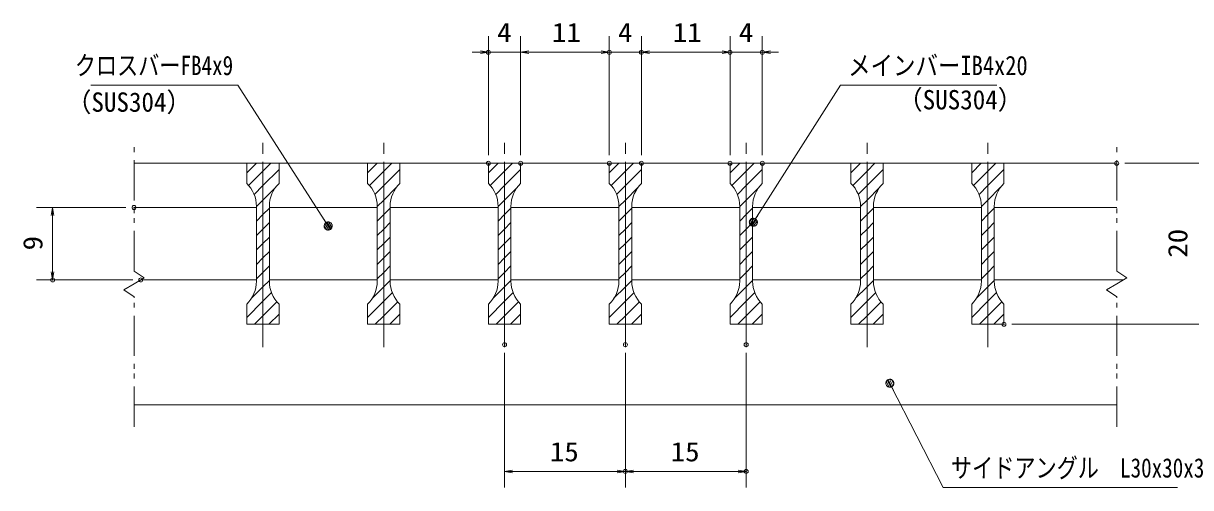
# Model space of a CAD drawing. Units: millimetres, scale not verified, with parts at other scales. Extents: x -1050 to 1050, y -742 to 742.
# Drawn here: x -375 to 349, y -465 to -177 of the extents above; entities that cross this region are included whole.
import ezdxf
from ezdxf.enums import TextEntityAlignment as Align

# ---------------------------------------------------------------- set-up
doc = ezdxf.new("R2010")
doc.units = ezdxf.units.MM
doc.header["$LTSCALE"] = 5
doc.header["$PDMODE"] = 32
doc.header["$PDSIZE"] = 2.5
doc.linetypes.add('CHAIN1', pattern=[8, 5, -1, 1, -1])
doc.linetypes.add('DOUBLE_CHAIN1', pattern=[8.8, 5, -1, 0.6, -0.6, 0.6, -1])
for name, color, linetype, lineweight in [('0-1_寸法注釈', 2, 'Continuous', 9), ('0-2_0', 5, 'Continuous', 9), ('0-3_DEFPOINTS', 134, 'Continuous', 9), ('0-4_蓋', 5, 'Continuous', 9), ('0-5_想像線', 134, 'DOUBLE_CHAIN1', 9), ('0-6_中心線', 6, 'CHAIN1', 9), ('0-7_ハッチング', 4, 'Continuous', 9)]:
    doc.layers.add(name, color=color, linetype=linetype, lineweight=lineweight)
doc.styles.add('ＭＳ ゴシック', font='')
doc.styles.get('ＭＳ ゴシック').set_extended_font_data('MS Gothic')

# ---------------------------------------------------------------- blocks, each defined once
blk = doc.blocks.new('_OPEN')
at = {"layer": '0-2_0', "color": 2}
blk.add_line((0, 0), (-5, 0), dxfattribs=at)
blk.add_lwpolyline([(-5, 0.833), (0, 0), (-5, -0.833)], dxfattribs=at)
blk = doc.blocks.new('_Dot')
at = {"layer": '0-2_0'}
for p, q in [((-2.5, 0), (-5, 0)), ((2.445, 0.5), (-2.445, 0.5)), ((1.997, 1.5), (-1.997, 1.5)), ((2.289, -0.995), (-2.289, -0.995)), ((1.499, -1.995), (-1.499, -1.995))]:
    blk.add_line(p, q, dxfattribs=at)
for points in [[(2.5, 0), (2.48, 0.313), (2.421, 0.622), (2.324, 0.92), (2.191, 1.204), (2.023, 1.469), (1.822, 1.711), (1.594, 1.926), (1.34, 2.111), (1.064, 2.262), (0.773, 2.378), (0.468, 2.456), (0.157, 2.495), (-0.157, 2.495), (-0.468, 2.456), (-0.773, 2.378), (-1.064, 2.262), (-1.34, 2.111), (-1.594, 1.926), (-1.822, 1.711), (-2.023, 1.469), (-2.191, 1.204), (-2.324, 0.92), (-2.421, 0.622), (-2.48, 0.313), (-2.5, 0), (0, 0)], [(-2.5, 0), (-2.48, -0.313), (-2.421, -0.622), (-2.324, -0.92), (-2.191, -1.204), (-2.023, -1.469), (-1.822, -1.711), (-1.594, -1.926), (-1.34, -2.111), (-1.064, -2.262), (-0.773, -2.378), (-0.468, -2.456), (-0.157, -2.495), (0.157, -2.495), (0.468, -2.456), (0.773, -2.378), (1.064, -2.262), (1.34, -2.111), (1.594, -1.926), (1.822, -1.711), (2.023, -1.469), (2.191, -1.204), (2.324, -0.92), (2.421, -0.622), (2.48, -0.313), (2.5, 0), (0, 0)]]:
    blk.add_lwpolyline(points, close=True, dxfattribs=at)

msp = doc.modelspace()

# ---------------------------------------------------------------- linework, layer by layer
at = {"layer": '0-1_寸法注釈'}
for p, q in [((-86.5, -258.884), (-86.5, -184.975)), ((-66.5, -258.884), (-66.5, -184.975)), ((-66.5, -258.884), (-66.5, -184.975)), ((-11.5, -258.884), (-11.5, -184.975)), ((-11.5, -258.884), (-11.5, -184.975)), ((8.5, -258.884), (8.5, -184.975)), ((8.5, -258.884), (8.5, -184.975)), ((63.5, -258.884), (63.5, -184.975)), ((63.5, -258.884), (63.5, -184.975)), ((83.5, -258.884), (83.5, -184.975)), ((-91.5, -194.975), (-96.5, -194.975)), ((-66.5, -194.975), (-86.5, -194.975)), ((-61.5, -194.975), (-16.5, -194.975)), ((-61.5, -194.975), (-56.5, -194.975)), ((-16.5, -194.975), (-21.5, -194.975)), ((-11.5, -194.975), (8.5, -194.975)), ((13.5, -194.975), (18.5, -194.975)), ((13.5, -194.975), (58.5, -194.975)), ((58.5, -194.975), (53.5, -194.975)), ((63.5, -194.975), (83.5, -194.975)), ((88.5, -194.975), (93.5, -194.975)), ((308.5, -263.884), (363.665, -263.884)), ((-311.5, -291.384), (-367.039, -291.384)), ((-357.039, -296.384), (-357.039, -331.384)), ((-307.289, -336.384), (-367.039, -336.384)), ((238.5, -363.884), (363.665, -363.884)), ((-76.5, -381.585), (-76.5, -465.324)), ((-1.5, -381.585), (-1.5, -465.324)), ((-1.5, -381.585), (-1.5, -465.324)), ((73.5, -381.585), (73.5, -465.324)), ((-71.5, -455.324), (-6.5, -455.324)), ((3.5, -455.324), (68.5, -455.324))]:
    msp.add_line(p, q, dxfattribs=at)
for points in [[(-333.238, -215.46), (-242.065, -215.46), (-186.514, -302.038)], [(229.186, -215.492), (131.996, -215.492), (78.485, -299.742)], [(341.196, -465.383), (195.869, -465.383), (163.154, -401.428)]]:
    msp.add_lwpolyline(points, dxfattribs=at)
at = {"layer": '0-3_DEFPOINTS'}
for p in [(-86.5, -194.975), (-11.5, -194.975), (8.5, -194.975), (63.5, -194.975), (83.5, -194.975), (-86.5, -263.884), (-66.5, -263.884), (-11.5, -263.884), (8.5, -263.884), (63.5, -263.884), (83.5, -263.884), (303.5, -263.884), (-306.5, -291.384), (-357.039, -336.384), (-302.289, -336.384), (233.5, -363.884), (-76.5, -376.585), (-1.5, -376.585), (73.5, -376.585), (-1.5, -455.324), (73.5, -455.324)]:
    msp.add_point(p, dxfattribs=at)
at = {"layer": '0-4_蓋'}
for p, q in [((-306.5, -263.884), (303.5, -263.884)), ((-216.5, -263.884), (-236.5, -263.884)), ((-236.5, -276.384), (-236.5, -263.884)), ((-216.5, -276.384), (-216.5, -263.884)), ((-141.5, -263.884), (-161.5, -263.884)), ((-161.5, -276.384), (-161.5, -263.884)), ((-141.5, -276.384), (-141.5, -263.884)), ((-86.5, -276.384), (-86.5, -263.884)), ((8.5, -263.884), (-11.5, -263.884)), ((-11.5, -276.384), (-11.5, -263.884)), ((8.5, -276.384), (8.5, -263.884)), ((83.5, -263.884), (63.5, -263.884)), ((63.5, -276.384), (63.5, -263.884)), ((83.5, -276.384), (83.5, -263.884)), ((158.5, -263.884), (138.5, -263.884)), ((138.5, -276.384), (138.5, -263.884)), ((158.5, -276.384), (158.5, -263.884)), ((233.5, -263.884), (213.5, -263.884)), ((213.5, -276.384), (213.5, -263.884)), ((233.5, -276.384), (233.5, -263.884)), ((-306.5, -291.384), (-230.5, -291.384)), ((-230.5, -290.666), (-230.5, -337.101)), ((-222.5, -290.666), (-222.5, -337.101)), ((-222.5, -291.384), (-155.5, -291.384)), ((-155.5, -290.666), (-155.5, -337.101)), ((-147.5, -290.666), (-147.5, -337.101)), ((-147.5, -291.384), (-80.5, -291.384)), ((-80.5, -290.666), (-80.5, -337.101)), ((-72.5, -290.666), (-72.5, -337.101)), ((-72.5, -291.384), (-5.5, -291.384)), ((-5.5, -290.666), (-5.5, -337.101)), ((2.5, -290.666), (2.5, -337.101)), ((2.5, -291.384), (69.5, -291.384)), ((69.5, -290.666), (69.5, -337.101)), ((77.5, -290.666), (77.5, -337.101)), ((77.5, -291.384), (144.5, -291.384)), ((144.5, -290.666), (144.5, -337.101)), ((152.5, -290.666), (152.5, -337.101)), ((152.5, -291.384), (219.5, -291.384)), ((219.5, -290.666), (219.5, -337.101)), ((227.5, -290.666), (227.5, -337.101)), ((227.5, -291.384), (303.5, -291.384)), ((-302.289, -336.384), (-230.5, -336.384)), ((-222.5, -336.384), (-155.5, -336.384)), ((-147.5, -336.384), (-80.5, -336.384)), ((-72.5, -336.384), (-5.5, -336.384)), ((2.5, -336.384), (69.5, -336.384)), ((77.5, -336.384), (144.5, -336.384)), ((152.5, -336.384), (219.5, -336.384)), ((227.5, -336.384), (307.711, -336.384)), ((-236.5, -351.384), (-236.5, -363.884)), ((-216.5, -351.384), (-216.5, -363.884)), ((-161.5, -351.384), (-161.5, -363.884)), ((-141.5, -351.384), (-141.5, -363.884)), ((-86.5, -351.384), (-86.5, -363.884)), ((-66.5, -351.384), (-66.5, -363.884)), ((-11.5, -351.384), (-11.5, -363.884)), ((8.5, -351.384), (8.5, -363.884)), ((63.5, -351.384), (63.5, -363.884)), ((83.5, -351.384), (83.5, -363.884)), ((138.5, -351.384), (138.5, -363.884)), ((158.5, -351.384), (158.5, -363.884)), ((213.5, -351.384), (213.5, -363.884)), ((233.5, -351.384), (233.5, -363.884)), ((-236.5, -363.884), (-216.5, -363.884)), ((-161.5, -363.884), (-141.5, -363.884)), ((-86.5, -363.884), (-66.5, -363.884)), ((-11.5, -363.884), (8.5, -363.884)), ((63.5, -363.884), (83.5, -363.884)), ((138.5, -363.884), (158.5, -363.884)), ((213.5, -363.884), (233.5, -363.884)), ((-306.5, -413.884), (303.5, -413.884))]:
    msp.add_line(p, q, dxfattribs=at)
msp.add_lwpolyline([(-66.5, -276.384), (-66.5, -263.884), (-86.5, -263.884)], dxfattribs=at)
for centre, start, end in [((-250.5, -290.666), 0, 45.573), ((-202.5, -290.666), 134.427, 180), ((-175.5, -290.666), 0, 45.573), ((-127.5, -290.666), 134.427, 180), ((-100.5, -290.666), 0, 45.573), ((-52.5, -290.666), 134.427, 180), ((-25.5, -290.666), 0, 45.573), ((22.5, -290.666), 134.427, 180), ((49.5, -290.666), 0, 45.573), ((97.5, -290.666), 134.427, 180), ((124.5, -290.666), 0, 45.573), ((172.5, -290.666), 134.427, 180), ((199.5, -290.666), 0, 45.573), ((247.5, -290.666), 134.427, 180), ((-250.5, -337.101), 314.427, 0), ((-202.5, -337.101), 180, 225.573), ((-175.5, -337.101), 314.427, 0), ((-127.5, -337.101), 180, 225.573), ((-100.5, -337.101), 314.427, 0), ((-52.5, -337.101), 180, 225.573), ((-25.5, -337.101), 314.427, 0), ((22.5, -337.101), 180, 225.573), ((49.5, -337.101), 314.427, 0), ((97.5, -337.101), 180, 225.573), ((124.5, -337.101), 314.427, 0), ((172.5, -337.101), 180, 225.573), ((199.5, -337.101), 314.427, 0), ((247.5, -337.101), 180, 225.573)]:
    msp.add_arc(centre, 20, start, end, dxfattribs=at)
at = {"layer": '0-5_想像線'}
for p, q in [((-306.5, -330.935), (-306.5, -251.384)), ((303.5, -330.935), (303.5, -251.384)), ((-306.5, -330.935), (-300.207, -335.147)), ((-312.793, -342.62), (-306.5, -338.884)), ((-300.207, -335.147), (-306.5, -338.884)), ((-306.5, -346.833), (-312.793, -342.62)), ((-306.5, -427.562), (-306.5, -346.833)), ((303.5, -427.562), (303.5, -346.833))]:
    msp.add_line(p, q, dxfattribs=at)
for points in [[(303.5, -330.935), (309.793, -335.147), (303.5, -338.884)], [(303.5, -346.833), (297.207, -342.62), (303.5, -338.884)]]:
    msp.add_lwpolyline(points, dxfattribs=at)
at = {"layer": '0-6_中心線'}
for p, q in [((-226.5, -378.111), (-226.5, -251.182)), ((-151.5, -378.111), (-151.5, -251.182)), ((-76.5, -378.111), (-76.5, -251.182)), ((-1.5, -378.111), (-1.5, -251.182)), ((73.5, -378.111), (73.5, -251.182)), ((148.5, -378.111), (148.5, -251.182)), ((223.5, -378.111), (223.5, -251.182))]:
    msp.add_line(p, q, dxfattribs=at)
at = {"layer": '0-7_ハッチング'}
for p, q in [((-236.5, -263.884), (-236.5, -276.384)), ((-236.5, -269.853), (-230.53, -263.884)), ((-161.5, -263.884), (-161.5, -276.384)), ((-161.5, -269.853), (-155.53, -263.884)), ((-86.5, -263.884), (-86.5, -276.384)), ((-86.5, -269.853), (-80.53, -263.884)), ((-11.5, -263.884), (-11.5, -276.384)), ((-11.5, -269.853), (-5.53, -263.884)), ((63.5, -263.884), (63.5, -276.384)), ((63.5, -269.853), (69.47, -263.884)), ((138.5, -263.884), (138.5, -276.384)), ((138.5, -269.853), (144.47, -263.884)), ((213.5, -263.884), (213.5, -276.384)), ((213.5, -269.853), (219.47, -263.884)), ((-230.5, -290.666), (-230.5, -337.101)), ((-230.5, -299.774), (-226.5, -295.774)), ((-226.5, -295.774), (-222.5, -291.774)), ((-222.5, -337.101), (-222.5, -290.666)), ((-155.5, -290.666), (-155.5, -337.101)), ((-155.5, -299.774), (-151.5, -295.774)), ((-151.5, -295.774), (-147.5, -291.774)), ((-147.5, -337.101), (-147.5, -290.666)), ((-80.5, -290.666), (-80.5, -337.101)), ((-80.5, -299.774), (-76.5, -295.774)), ((-76.5, -295.774), (-72.5, -291.774)), ((-72.5, -337.101), (-72.5, -290.666)), ((-5.5, -290.666), (-5.5, -337.101)), ((-5.5, -299.774), (-1.5, -295.774)), ((-1.5, -295.774), (2.5, -291.774)), ((2.5, -337.101), (2.5, -290.666)), ((69.5, -290.666), (69.5, -337.101)), ((69.5, -299.774), (73.5, -295.774)), ((73.5, -295.774), (77.5, -291.774)), ((77.5, -337.101), (77.5, -290.666)), ((144.5, -290.666), (144.5, -337.101)), ((144.5, -299.774), (148.5, -295.774)), ((148.5, -295.774), (152.5, -291.774)), ((152.5, -337.101), (152.5, -290.666)), ((219.5, -290.666), (219.5, -337.101)), ((219.5, -299.774), (223.5, -295.774)), ((223.5, -295.774), (227.5, -291.774)), ((227.5, -337.101), (227.5, -290.666)), ((-226.5, -304.755), (-222.5, -300.755)), ((-151.5, -304.755), (-147.5, -300.755)), ((-76.5, -304.755), (-72.5, -300.755)), ((-1.5, -304.755), (2.5, -300.755)), ((73.5, -304.755), (77.5, -300.755)), ((148.5, -304.755), (152.5, -300.755)), ((223.5, -304.755), (227.5, -300.755)), ((-230.5, -308.755), (-226.5, -304.755)), ((-226.5, -313.735), (-222.5, -309.735)), ((-155.5, -308.755), (-151.5, -304.755)), ((-151.5, -313.735), (-147.5, -309.735)), ((-80.5, -308.755), (-76.5, -304.755)), ((-76.5, -313.735), (-72.5, -309.735)), ((-5.5, -308.755), (-1.5, -304.755)), ((-1.5, -313.735), (2.5, -309.735)), ((69.5, -308.755), (73.5, -304.755)), ((73.5, -313.735), (77.5, -309.735)), ((144.5, -308.755), (148.5, -304.755)), ((148.5, -313.735), (152.5, -309.735)), ((219.5, -308.755), (223.5, -304.755)), ((223.5, -313.735), (227.5, -309.735)), ((-230.5, -317.735), (-226.5, -313.735)), ((-226.5, -322.715), (-222.5, -318.715)), ((-155.5, -317.735), (-151.5, -313.735)), ((-151.5, -322.715), (-147.5, -318.715)), ((-80.5, -317.735), (-76.5, -313.735)), ((-76.5, -322.715), (-72.5, -318.715)), ((-5.5, -317.735), (-1.5, -313.735)), ((-1.5, -322.715), (2.5, -318.715)), ((69.5, -317.735), (73.5, -313.735)), ((73.5, -322.715), (77.5, -318.715)), ((144.5, -317.735), (148.5, -313.735)), ((148.5, -322.715), (152.5, -318.715)), ((219.5, -317.735), (223.5, -313.735)), ((223.5, -322.715), (227.5, -318.715)), ((-230.5, -326.715), (-226.5, -322.715)), ((-155.5, -326.715), (-151.5, -322.715)), ((-80.5, -326.715), (-76.5, -322.715)), ((-5.5, -326.715), (-1.5, -322.715)), ((69.5, -326.715), (73.5, -322.715)), ((144.5, -326.715), (148.5, -322.715)), ((219.5, -326.715), (223.5, -322.715)), ((-230.5, -335.695), (-226.5, -331.695)), ((-226.5, -331.695), (-222.5, -327.695)), ((-155.5, -335.695), (-151.5, -331.695)), ((-151.5, -331.695), (-147.5, -327.695)), ((-80.5, -335.695), (-76.5, -331.695)), ((-76.5, -331.695), (-72.5, -327.695)), ((-5.5, -335.695), (-1.5, -331.695)), ((-1.5, -331.695), (2.5, -327.695)), ((69.5, -335.695), (73.5, -331.695)), ((73.5, -331.695), (77.5, -327.695)), ((144.5, -335.695), (148.5, -331.695)), ((148.5, -331.695), (152.5, -327.695)), ((219.5, -335.695), (223.5, -331.695)), ((223.5, -331.695), (227.5, -327.695)), ((-222.767, -363.884), (-216.5, -357.616)), ((-147.767, -363.884), (-141.5, -357.616)), ((-72.767, -363.884), (-66.5, -357.616)), ((2.233, -363.884), (8.5, -357.616)), ((77.233, -363.884), (83.5, -357.616)), ((152.233, -363.884), (158.5, -357.616)), ((227.233, -363.884), (233.5, -357.616))]:
    msp.add_line(p, q, dxfattribs=at)
for points in [[(-236.5, -351.384), (-236.5, -363.884), (-226.5, -363.884), (-226.5, -263.884), (-236.5, -263.884)], [(-235.36, -277.694), (-226.5, -268.833), (-221.55, -263.884)], [(-231.975, -283.289), (-226.5, -277.814), (-216.5, -267.814)], [(-226.5, -263.884), (-226.5, -363.884), (-216.5, -363.884), (-216.5, -351.384)], [(-216.5, -276.384), (-216.5, -263.884), (-226.5, -263.884)], [(-161.5, -351.384), (-161.5, -363.884), (-151.5, -363.884), (-151.5, -263.884), (-161.5, -263.884)], [(-160.36, -277.694), (-151.5, -268.833), (-146.55, -263.884)], [(-156.975, -283.289), (-151.5, -277.814), (-141.5, -267.814)], [(-151.5, -263.884), (-151.5, -363.884), (-141.5, -363.884), (-141.5, -351.384)], [(-141.5, -276.384), (-141.5, -263.884), (-151.5, -263.884)], [(-86.5, -351.384), (-86.5, -363.884), (-76.5, -363.884), (-76.5, -263.884), (-86.5, -263.884)], [(-85.36, -277.694), (-76.5, -268.833), (-71.55, -263.884)], [(-81.975, -283.289), (-76.5, -277.814), (-66.5, -267.814)], [(-76.5, -263.884), (-76.5, -363.884), (-66.5, -363.884), (-66.5, -351.384)], [(-66.5, -276.384), (-66.5, -263.884), (-76.5, -263.884)], [(-11.5, -351.384), (-11.5, -363.884), (-1.5, -363.884), (-1.5, -263.884), (-11.5, -263.884)], [(-10.36, -277.694), (-1.5, -268.833), (3.45, -263.884)], [(-6.975, -283.289), (-1.5, -277.814), (8.5, -267.814)], [(-1.5, -263.884), (-1.5, -363.884), (8.5, -363.884), (8.5, -351.384)], [(8.5, -276.384), (8.5, -263.884), (-1.5, -263.884)], [(63.5, -351.384), (63.5, -363.884), (73.5, -363.884), (73.5, -263.884), (63.5, -263.884)], [(64.64, -277.694), (73.5, -268.833), (78.45, -263.884)], [(68.025, -283.289), (73.5, -277.814), (83.5, -267.814)], [(73.5, -263.884), (73.5, -363.884), (83.5, -363.884), (83.5, -351.384)], [(83.5, -276.384), (83.5, -263.884), (73.5, -263.884)], [(138.5, -351.384), (138.5, -363.884), (148.5, -363.884), (148.5, -263.884), (138.5, -263.884)], [(139.64, -277.694), (148.5, -268.833), (153.45, -263.884)], [(143.025, -283.289), (148.5, -277.814), (158.5, -267.814)], [(148.5, -263.884), (148.5, -363.884), (158.5, -363.884), (158.5, -351.384)], [(158.5, -276.384), (158.5, -263.884), (148.5, -263.884)], [(213.5, -351.384), (213.5, -363.884), (223.5, -363.884), (223.5, -263.884), (213.5, -263.884)], [(214.64, -277.694), (223.5, -268.833), (228.45, -263.884)], [(218.025, -283.289), (223.5, -277.814), (233.5, -267.814)], [(223.5, -263.884), (223.5, -363.884), (233.5, -363.884), (233.5, -351.384)], [(233.5, -276.384), (233.5, -263.884), (223.5, -263.884)], [(-230.5, -290.794), (-226.5, -286.794), (-218.748, -279.042)], [(-155.5, -290.794), (-151.5, -286.794), (-143.748, -279.042)], [(-80.5, -290.794), (-76.5, -286.794), (-68.748, -279.042)], [(-5.5, -290.794), (-1.5, -286.794), (6.252, -279.042)], [(69.5, -290.794), (73.5, -286.794), (81.252, -279.042)], [(144.5, -290.794), (148.5, -286.794), (156.252, -279.042)], [(219.5, -290.794), (223.5, -286.794), (231.252, -279.042)], [(-233.762, -347.937), (-226.5, -340.676), (-222.5, -336.676)], [(-158.762, -347.937), (-151.5, -340.676), (-147.5, -336.676)], [(-83.762, -347.937), (-76.5, -340.676), (-72.5, -336.676)], [(-8.762, -347.937), (-1.5, -340.676), (2.5, -336.676)], [(66.238, -347.937), (73.5, -340.676), (77.5, -336.676)], [(141.238, -347.937), (148.5, -340.676), (152.5, -336.676)], [(216.238, -347.937), (223.5, -340.676), (227.5, -336.676)], [(-236.5, -359.656), (-226.5, -349.656), (-221.113, -344.269)], [(-161.5, -359.656), (-151.5, -349.656), (-146.113, -344.269)], [(-86.5, -359.656), (-76.5, -349.656), (-71.113, -344.269)], [(-11.5, -359.656), (-1.5, -349.656), (3.887, -344.269)], [(63.5, -359.656), (73.5, -349.656), (78.887, -344.269)], [(138.5, -359.656), (148.5, -349.656), (153.887, -344.269)], [(213.5, -359.656), (223.5, -349.656), (228.887, -344.269)], [(-231.748, -363.884), (-226.5, -358.636), (-217.778, -349.914)], [(-156.748, -363.884), (-151.5, -358.636), (-142.778, -349.914)], [(-81.748, -363.884), (-76.5, -358.636), (-67.778, -349.914)], [(-6.748, -363.884), (-1.5, -358.636), (7.222, -349.914)], [(68.252, -363.884), (73.5, -358.636), (82.222, -349.914)], [(143.252, -363.884), (148.5, -358.636), (157.222, -349.914)], [(218.252, -363.884), (223.5, -358.636), (232.222, -349.914)]]:
    msp.add_lwpolyline(points, dxfattribs=at)
for centre, start, end in [((-250.5, -290.666), 0, 45.573), ((-202.5, -290.666), 134.427, 180), ((-175.5, -290.666), 0, 45.573), ((-127.5, -290.666), 134.427, 180), ((-100.5, -290.666), 0, 45.573), ((-52.5, -290.666), 134.427, 180), ((-25.5, -290.666), 0, 45.573), ((22.5, -290.666), 134.427, 180), ((49.5, -290.666), 0, 45.573), ((97.5, -290.666), 134.427, 180), ((124.5, -290.666), 0, 45.573), ((172.5, -290.666), 134.427, 180), ((199.5, -290.666), 0, 45.573), ((247.5, -290.666), 134.427, 180), ((-250.5, -337.101), 314.427, 0), ((-202.5, -337.101), 180, 225.573), ((-175.5, -337.101), 314.427, 0), ((-127.5, -337.101), 180, 225.573), ((-100.5, -337.101), 314.427, 0), ((-52.5, -337.101), 180, 225.573), ((-25.5, -337.101), 314.427, 0), ((22.5, -337.101), 180, 225.573), ((49.5, -337.101), 314.427, 0), ((97.5, -337.101), 180, 225.573), ((124.5, -337.101), 314.427, 0), ((172.5, -337.101), 180, 225.573), ((199.5, -337.101), 314.427, 0), ((247.5, -337.101), 180, 225.573)]:
    msp.add_arc(centre, 20, start, end, dxfattribs=at)

# ---------------------------------------------------------------- block references
at = {"layer": '0-1_寸法注釈'}
for p in [(-86.5, -194.975), (-11.5, -194.975), (-11.5, -194.975), (63.5, -194.975), (63.5, -194.975), (-1.5, -455.324), (73.5, -455.324)]:
    msp.add_blockref('_OPEN', p, dxfattribs=at)
for name, p, rotation in [('_OPEN', (-66.5, -194.975), 180), ('_OPEN', (-66.5, -194.975), 180), ('_OPEN', (8.5, -194.975), 180), ('_OPEN', (8.5, -194.975), 180), ('_OPEN', (83.5, -194.975), 180), ('_OPEN', (-357.039, -291.384), 90), ('_Dot', (77.941, -300.581), 237.09638), ('_Dot', (-185.968, -302.875), 303.15139), ('_OPEN', (-357.039, -336.384), 270), ('_Dot', (162.688, -400.543), 117.79658), ('_OPEN', (-76.5, -455.324), 180), ('_OPEN', (-1.5, -455.324), 180)]:
    msp.add_blockref(name, p, dxfattribs=dict(at, rotation=rotation))

# ---------------------------------------------------------------- texts
at = {"layer": '0-1_寸法注釈', "color": 7, "style": 'ＭＳ ゴシック'}
for s, height, width, p in [('4', 12.02, 1.1, (-81.085, -192.288)), ('11', 12.02, 1.1, (-47.078, -192.288)), ('4', 12.02, 1.1, (-6.085, -192.288)), ('11', 12.02, 1.1, (27.922, -192.288)), ('4', 12.02, 1.1, (68.915, -192.288)), ('クロスバーFB4x9', 12.02, 0.8, (-343.258, -212.773)), ('メインバーIB4x20', 12.03, 0.85, (136.773, -212.805)), ('（SUS304）', 12.02, 0.95, (167.482, -234.049)), ('（SUS304）', 12.02, 0.95, (-348.517, -235.532)), ('15', 12.02, 1.1, (-48.388, -452.637)), ('15', 12.02, 1.1, (26.612, -452.637)), ('サイドアングル\u3000L30x30x3', 12.02, 0.8, (200.647, -462.696))]:
    msp.add_text(s, height=height, dxfattribs=dict(at, width=width)).set_placement(p, align=Align.BOTTOM_LEFT)
at = {"layer": '0-1_寸法注釈', "color": 7, "style": 'ＭＳ ゴシック', "width": 1.1}
for s, p in [('9', (-359.726, -318.032)), ('20', (350.978, -322.617))]:
    msp.add_text(s, height=12.02, rotation=90, dxfattribs=at).set_placement(p, align=Align.BOTTOM_LEFT)

doc.saveas('drawing.dxf')
